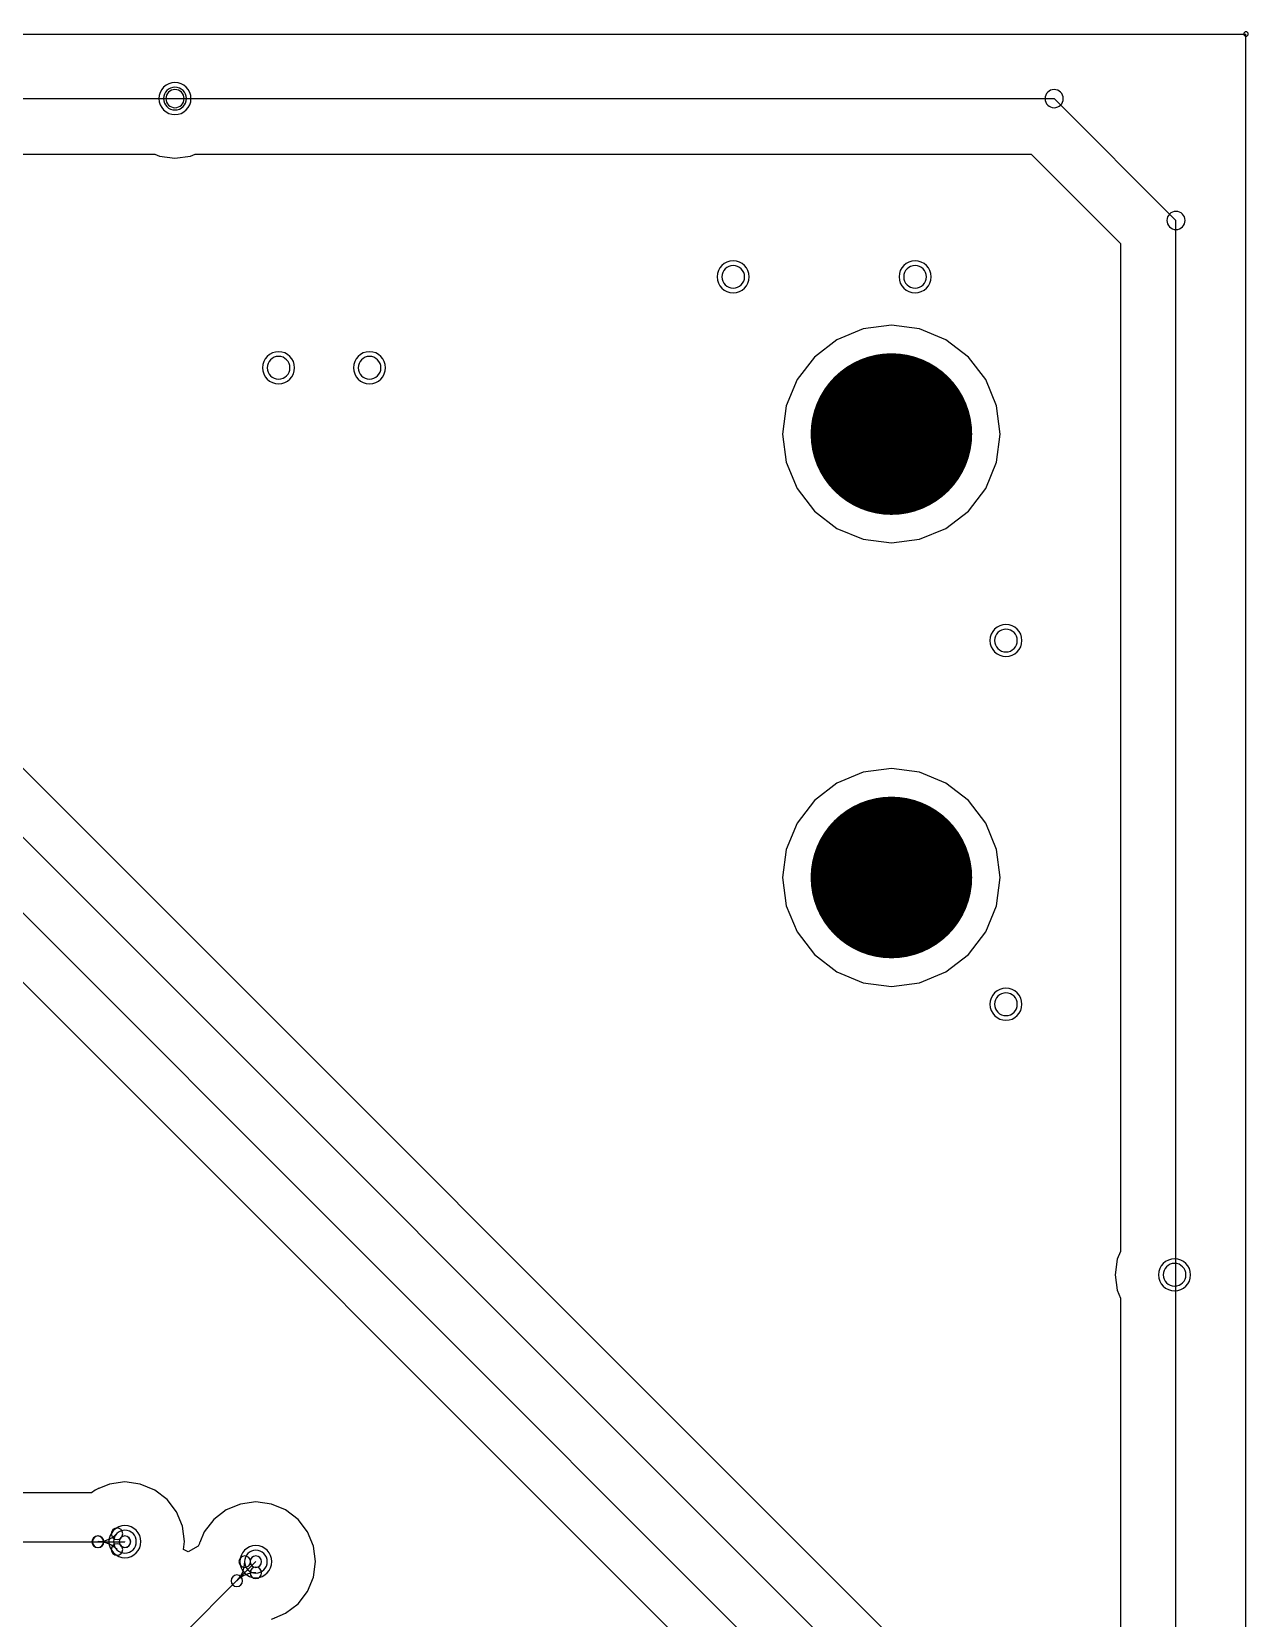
# Model space of a CAD drawing. Header units: inches. Extents: x 32166 to 66782, y 2386 to 7162.
# Drawn here: x 34152 to 34259.1, y 3850.4 to 3990 of the extents above; entities that cross this region are included whole.
import ezdxf

# ---------------------------------------------------------------- set-up
doc = ezdxf.new("R2010")
doc.units = ezdxf.units.IN
doc.header["$LTSCALE"] = 0.64311
doc.header["$MEASUREMENT"] = 0
for name, color, linetype in [('KEEPOUTLAYER', 6, 'CONTINUOUS'), ('MULTILAYER', 9, 'CONTINUOUS'), ('TOPLAYER', 1, 'CONTINUOUS'), ('TOPSOLDER', 216, 'CONTINUOUS')]:
    doc.layers.add(name, color=color, linetype=linetype)

msp = doc.modelspace()

# ---------------------------------------------------------------- linework, layer by layer
at = {"layer": 'KEEPOUTLAYER'}
for p in [(32498.87, 3989.76), (34258.87, 3660.96)]:
    msp.add_line(p, (34258.87, 3989.76), dxfattribs=at)
for start, end in [(0, 180), (0, 180), (180, 0), (180, 0)]:
    msp.add_arc((34258.87, 3989.76), 0.2, start, end, dxfattribs=at)
at = {"layer": 'MULTILAYER', "const_width": 6.3}
for points in [[(34227.67, 3957.72, 1), (34227.67, 3951.42, 1)], [(34227.67, 3918.7, 1), (34227.67, 3912.4, 1)]]:
    msp.add_lwpolyline(points, format="xyb", close=True, dxfattribs=at)
at = {"layer": 'MULTILAYER'}
for centre, start, end in [((34164.63, 3984.08), 0, 180), ((34164.63, 3984.08), 180, 0), ((34213.75, 3968.4), 0, 180), ((34213.75, 3968.4), 180, 0), ((34229.75, 3968.4), 0, 180), ((34229.75, 3968.4), 180, 0), ((34173.75, 3960.4), 0, 180), ((34173.75, 3960.4), 180, 0), ((34181.75, 3960.4), 0, 180), ((34181.75, 3960.4), 180, 0), ((34237.75, 3936.4), 0, 180), ((34237.75, 3936.4), 180, 0), ((34237.75, 3904.4), 0, 180), ((34237.75, 3904.4), 180, 0), ((34252.59, 3880.6), 0, 180), ((34252.59, 3880.6), 180, 0), ((34160.23, 3857.12), 0, 180), ((34160.23, 3857.12), 180, 0), ((34171.75, 3855.36), 0, 180), ((34171.75, 3855.36), 180, 0)]:
    msp.add_arc(centre, 1, start, end, dxfattribs=at)
at = {"layer": 'TOPLAYER'}
for p, q in [((34025.24, 3984.08), (34164.63, 3984.08)), ((34164.63, 3984.08), (34241.99, 3984.08)), ((34241.99, 3984.08), (34252.71, 3973.36)), ((34027.27, 3979.19), (34162.86, 3979.19)), ((34162.86, 3979.19), (34163.27, 3979.02)), ((34163.27, 3979.02), (34164.63, 3978.84)), ((34164.63, 3978.84), (34165.99, 3979.02)), ((34165.99, 3979.02), (34166.4, 3979.19)), ((34166.4, 3979.19), (34239.96, 3979.19)), ((34239.96, 3979.19), (34247.82, 3971.34)), ((34252.71, 3799.33), (34252.71, 3973.36)), ((34247.82, 3971.34), (34247.82, 3882.66)), ((34222.88, 3962.86), (34220.9, 3961.34)), ((34225.19, 3963.82), (34222.88, 3962.86)), ((34227.67, 3964.15), (34225.19, 3963.82)), ((34230.15, 3963.82), (34227.67, 3964.15)), ((34232.46, 3962.86), (34230.15, 3963.82)), ((34234.45, 3961.34), (34232.46, 3962.86)), ((34220.9, 3961.34), (34219.37, 3959.36)), ((34235.97, 3959.36), (34234.45, 3961.34)), ((34219.37, 3959.36), (34218.42, 3957.05)), ((34236.93, 3957.05), (34235.97, 3959.36)), ((34218.42, 3957.05), (34218.09, 3954.57)), ((34237.25, 3954.57), (34236.93, 3957.05)), ((34218.09, 3954.57), (34218.42, 3952.09)), ((34236.93, 3952.09), (34237.25, 3954.57)), ((34218.42, 3952.09), (34219.37, 3949.78)), ((34235.97, 3949.78), (34236.93, 3952.09)), ((34219.37, 3949.78), (34220.9, 3947.79)), ((34234.45, 3947.79), (34235.97, 3949.78)), ((34220.9, 3947.79), (34222.88, 3946.27)), ((34232.46, 3946.27), (34234.45, 3947.79)), ((34222.88, 3946.27), (34225.19, 3945.31)), ((34230.15, 3945.31), (34232.46, 3946.27)), ((34225.19, 3945.31), (34227.67, 3944.99)), ((34227.67, 3944.99), (34230.15, 3945.31)), ((34144.87, 3925.46), (34231.65, 3838.68)), ((34234.69, 3841.72), (34149.99, 3926.42)), ((34227.67, 3925.13), (34225.19, 3924.81)), ((34230.15, 3924.81), (34227.67, 3925.13)), ((34222.88, 3923.85), (34220.9, 3922.33)), ((34225.19, 3924.81), (34222.88, 3923.85)), ((34232.46, 3923.85), (34230.15, 3924.81)), ((34234.45, 3922.33), (34232.46, 3923.85)), ((34220.9, 3922.33), (34219.37, 3920.34)), ((34235.97, 3920.34), (34234.45, 3922.33)), ((34219.37, 3920.34), (34218.42, 3918.03)), ((34236.93, 3918.03), (34235.97, 3920.34)), ((34145.19, 3918.48), (34228.01, 3835.65)), ((34218.42, 3918.03), (34218.09, 3915.55)), ((34237.25, 3915.55), (34236.93, 3918.03)), ((34218.09, 3915.55), (34218.42, 3913.07)), ((34236.93, 3913.07), (34237.25, 3915.55)), ((34144.22, 3913.36), (34223.72, 3833.87)), ((34218.42, 3913.07), (34219.37, 3910.76)), ((34235.97, 3910.76), (34236.93, 3913.07)), ((34219.37, 3910.76), (34220.9, 3908.78)), ((34234.45, 3908.78), (34235.97, 3910.76)), ((34220.9, 3908.78), (34222.88, 3907.26)), ((34232.46, 3907.26), (34234.45, 3908.78)), ((34222.88, 3907.26), (34225.19, 3906.3)), ((34230.15, 3906.3), (34232.46, 3907.26)), ((34225.19, 3906.3), (34227.67, 3905.97)), ((34227.67, 3905.97), (34230.15, 3906.3)), ((34247.53, 3881.96), (34247.35, 3880.6)), ((34247.82, 3882.66), (34247.53, 3881.96)), ((34247.35, 3880.6), (34247.53, 3879.24)), ((34247.53, 3879.24), (34247.82, 3878.54)), ((34247.82, 3878.54), (34247.82, 3812.47)), ((34160.23, 3862.37), (34158.87, 3862.19)), ((34161.58, 3862.19), (34160.23, 3862.37)), ((34157.28, 3861.41), (34142.5, 3861.41)), ((34157.6, 3861.66), (34157.28, 3861.41)), ((34157.85, 3861.77), (34157.6, 3861.66)), ((34157.88, 3861.79), (34157.85, 3861.77)), ((34157.92, 3861.8), (34157.88, 3861.79)), ((34158.87, 3862.19), (34157.92, 3861.8)), ((34162.85, 3861.66), (34161.58, 3862.19)), ((34163.93, 3860.83), (34162.85, 3861.66)), ((34164.77, 3859.74), (34163.93, 3860.83)), ((34165.29, 3858.48), (34164.77, 3859.74)), ((34169.13, 3859.91), (34168.04, 3859.07)), ((34170.39, 3860.43), (34169.13, 3859.91)), ((34171.75, 3860.61), (34170.39, 3860.43)), ((34173.11, 3860.43), (34171.75, 3860.61)), ((34174.37, 3859.91), (34173.11, 3860.43)), ((34175.46, 3859.07), (34174.37, 3859.91)), ((34165.47, 3857.12), (34165.29, 3858.48)), ((34168.04, 3859.07), (34167.21, 3857.99)), ((34176.29, 3857.99), (34175.46, 3859.07)), ((34150.08, 3857.11), (34160.22, 3857.11)), ((34160.22, 3857.11), (34160.23, 3857.12)), ((34165.38, 3856.43), (34165.47, 3857.12)), ((34166.79, 3856.97), (34166.68, 3856.72)), ((34166.8, 3857.01), (34166.79, 3856.97)), ((34166.82, 3857.04), (34166.8, 3857.01)), ((34167.21, 3857.99), (34166.82, 3857.04)), ((34176.82, 3856.72), (34176.29, 3857.99)), ((34152.89, 3836.51), (34171.75, 3855.36)), ((34165.79, 3856.23), (34165.38, 3856.43)), ((34166.68, 3856.71), (34165.79, 3856.23)), ((34166.68, 3856.72), (34166.68, 3856.71)), ((34177, 3855.36), (34176.82, 3856.72)), ((34176.82, 3854.01), (34177, 3855.36)), ((34176.29, 3852.74), (34176.82, 3854.01)), ((34175.46, 3851.66), (34176.29, 3852.74)), ((34174.37, 3850.82), (34175.46, 3851.66)), ((34173.11, 3850.3), (34173.36, 3850.4)), ((34173.36, 3850.4), (34173.4, 3850.41)), ((34173.4, 3850.41), (34173.43, 3850.43)), ((34173.43, 3850.43), (34174.37, 3850.82))]:
    msp.add_line(p, q, dxfattribs=at)
at = {"layer": 'TOPLAYER', "const_width": 6.3}
for points in [[(34227.67, 3957.72, 1), (34227.67, 3951.42, 1)], [(34227.67, 3918.7, 1), (34227.67, 3912.4, 1)]]:
    msp.add_lwpolyline(points, format="xyb", close=True, dxfattribs=at)
at = {"layer": 'TOPLAYER'}
for centre, radius, start, end in [((34164.63, 3984.08), 1, 0, 180), ((34164.63, 3984.08), 1, 180, 0), ((34164.63, 3984.08), 0.8, 0, 180), ((34164.63, 3984.08), 0.8, 0, 180), ((34164.63, 3984.08), 0.8, 180, 0), ((34164.63, 3984.08), 0.8, 180, 0), ((34241.99, 3984.08), 0.8, 0, 180), ((34241.99, 3984.08), 0.8, 0, 180), ((34241.99, 3984.08), 0.8, 180, 0), ((34241.99, 3984.08), 0.8, 180, 0), ((34252.71, 3973.36), 0.8, 0, 180), ((34252.71, 3973.36), 0.8, 0, 180), ((34252.71, 3973.36), 0.8, 180, 0), ((34252.71, 3973.36), 0.8, 180, 0), ((34213.75, 3968.4), 1, 0, 180), ((34213.75, 3968.4), 1, 180, 0), ((34229.75, 3968.4), 1, 0, 180), ((34229.75, 3968.4), 1, 180, 0), ((34173.75, 3960.4), 1, 0, 180), ((34173.75, 3960.4), 1, 180, 0), ((34181.75, 3960.4), 1, 0, 180), ((34181.75, 3960.4), 1, 180, 0), ((34237.75, 3936.4), 1, 0, 180), ((34237.75, 3936.4), 1, 180, 0), ((34237.75, 3904.4), 1, 0, 180), ((34237.75, 3904.4), 1, 180, 0), ((34252.59, 3880.6), 1, 0, 180), ((34252.59, 3880.6), 1, 180, 0), ((34159.53, 3857.82), 0.508, 0, 180), ((34157.83, 3857.11), 0.508, 0, 180), ((34157.83, 3857.11), 0.508, 180, 0), ((34157.87, 3857.11), 0.508, 0, 180), ((34157.87, 3857.11), 0.508, 180, 0), ((34157.83, 3859.52), 2.4, 270.0003, 315.0003), ((34157.87, 3854.77), 2.35, 44.9998, 89.9998), ((34159.53, 3857.82), 0.508, 180, 0), ((34159.53, 3856.43), 0.508, 0, 180), ((34160.23, 3857.12), 1, 0, 180), ((34160.23, 3857.12), 1, 180, 0), ((34160.22, 3857.11), 0.508, 0, 180), ((34160.22, 3857.11), 0.508, 0, 180), ((34160.22, 3857.11), 0.508, 180, 0), ((34160.22, 3857.11), 0.508, 180, 0), ((34160.23, 3857.12), 0.508, 0, 180), ((34160.23, 3857.12), 0.508, 180, 0), ((34159.53, 3856.43), 0.508, 180, 0), ((34168.39, 3855.36), 2.38, 314.9996, 359.9996), ((34170.77, 3855.36), 0.508, 0, 180), ((34170.77, 3855.36), 0.508, 180, 0), ((34171.75, 3855.36), 1, 0, 180), ((34171.75, 3855.36), 1, 180, 0), ((34171.75, 3855.36), 0.508, 0, 180), ((34171.75, 3855.36), 0.508, 180, 0), ((34170.07, 3853.68), 0.508, 0, 180), ((34170.07, 3853.68), 0.508, 0, 180), ((34171.75, 3852), 2.38, 90.0004, 135.0004), ((34171.75, 3854.38), 0.508, 0, 180), ((34171.75, 3854.38), 0.508, 180, 0), ((34170.07, 3853.68), 0.508, 180, 0), ((34170.07, 3853.68), 0.508, 180, 0)]:
    msp.add_arc(centre, radius, start, end, dxfattribs=at)
at = {"layer": 'TOPSOLDER', "const_width": 7.11}
for points in [[(34227.67, 3958.12, 1), (34227.67, 3951.01, 1)], [(34227.67, 3919.11, 1), (34227.67, 3912, 1)]]:
    msp.add_lwpolyline(points, format="xyb", close=True, dxfattribs=at)
at = {"layer": 'TOPSOLDER'}
for centre, start, end in [((34164.63, 3984.08), 0, 180), ((34164.63, 3984.08), 180, 0), ((34213.75, 3968.4), 0, 180), ((34229.75, 3968.4), 0, 180), ((34213.75, 3968.4), 180, 0), ((34229.75, 3968.4), 180, 0), ((34173.75, 3960.4), 0, 180), ((34181.75, 3960.4), 0, 180), ((34173.75, 3960.4), 180, 0), ((34181.75, 3960.4), 180, 0), ((34237.75, 3936.4), 0, 180), ((34237.75, 3936.4), 180, 0), ((34237.75, 3904.4), 0, 180), ((34237.75, 3904.4), 180, 0), ((34252.59, 3880.6), 0, 180), ((34252.59, 3880.6), 180, 0), ((34160.23, 3857.12), 0, 180), ((34160.23, 3857.12), 180, 0), ((34171.75, 3855.36), 0, 180), ((34171.75, 3855.36), 180, 0)]:
    msp.add_arc(centre, 1.41, start, end, dxfattribs=at)

doc.saveas('drawing.dxf')
